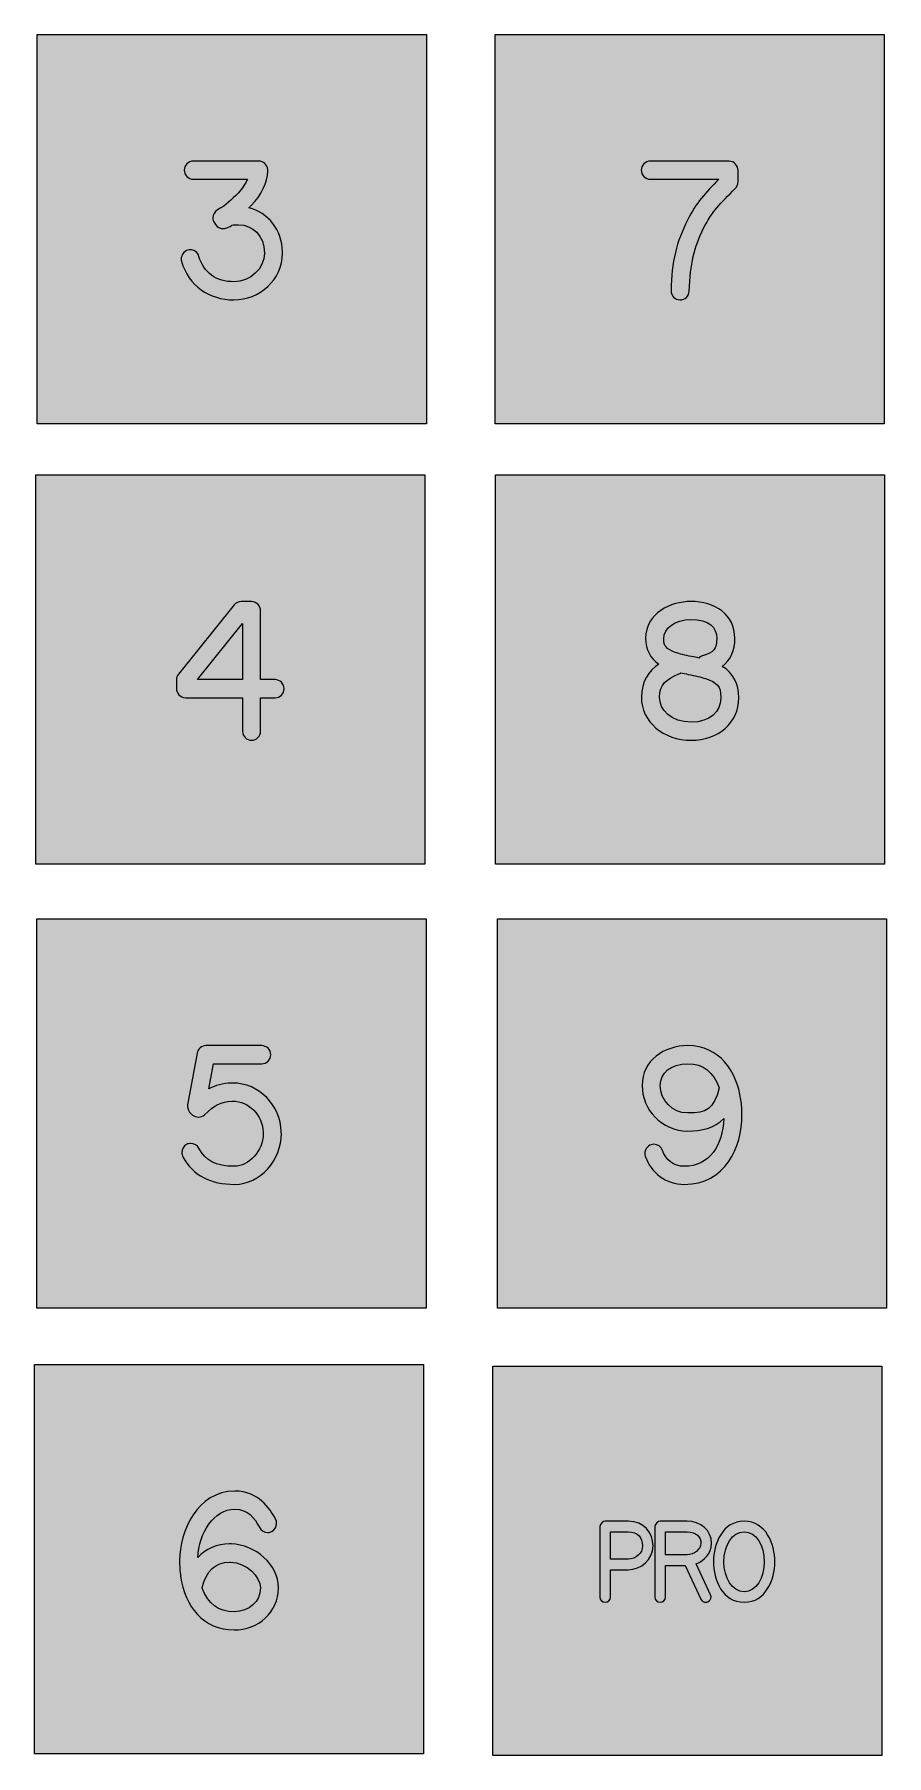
# Model space of a CAD drawing. Header units: inches. Extents: x 0.14 to 5.07, y -3.92 to -0.1.
# Drawn here: x 3.189 to 5.073, y -3.907 to -0.103 of the extents above; entities that cross this region are included whole.
import ezdxf

# ---------------------------------------------------------------- set-up
doc = ezdxf.new("R2010")
doc.units = ezdxf.units.IN
doc.header["$MEASUREMENT"] = 0
doc.layers.add('Layer 1', color=7, linetype='Continuous', lineweight=0)

# ---------------------------------------------------------------- blocks, each defined once
blk = doc.blocks.new('Block_19')
at = {"layer": 'Layer 1'}
blk.add_open_spline([(3.5403, -0.3834), (3.5403, -0.3834), (3.6849, -0.3834), (3.6849, -0.3834), (3.6953, -0.3834), (3.7041, -0.3916), (3.7049, -0.4018), (3.705, -0.4032), (3.705, -0.4045), (3.705, -0.4059), (3.705, -0.4294), (3.6904, -0.4591), (3.6685, -0.4814), (3.6668, -0.4832), (3.6647, -0.4852), (3.6633, -0.4867), (3.7066, -0.4971), (3.7362, -0.5355), (3.7376, -0.5841), (3.7376, -0.5851), (3.7376, -0.586), (3.7376, -0.587), (3.7376, -0.646), (3.6861, -0.69), (3.6303, -0.69), (3.5758, -0.69), (3.5295, -0.6591), (3.5144, -0.6047), (3.5139, -0.603), (3.5136, -0.6012), (3.5136, -0.5995), (3.5136, -0.5908), (3.5195, -0.5825), (3.5283, -0.5801), (3.53, -0.5796), (3.5318, -0.5794), (3.5335, -0.5794), (3.5422, -0.5794), (3.5504, -0.5852), (3.5529, -0.594), (3.563, -0.6303), (3.5911, -0.65), (3.6303, -0.65), (3.6663, -0.65), (3.6976, -0.6212), (3.6976, -0.5868), (3.6976, -0.5475), (3.6717, -0.524), (3.6403, -0.524), (3.6148, -0.524), (3.6336, -0.5252), (3.6121, -0.5318), (3.6103, -0.5324), (3.6084, -0.5326), (3.6065, -0.5326), (3.6, -0.5326), (3.5934, -0.5295), (3.5896, -0.5238), (3.5896, -0.5238), (3.587, -0.5198), (3.587, -0.5198), (3.5848, -0.5165), (3.5837, -0.5127), (3.5837, -0.5089), (3.5837, -0.5019), (3.5872, -0.495), (3.5937, -0.4913), (3.615, -0.4791), (3.6232, -0.4704), (3.64, -0.4533), (3.6484, -0.4448), (3.6555, -0.4335), (3.66, -0.4234), (3.66, -0.4234), (3.5403, -0.4234), (3.5403, -0.4234), (3.5294, -0.4234), (3.5203, -0.4142), (3.5203, -0.4034), (3.5203, -0.3925), (3.5294, -0.3834), (3.5403, -0.3834)], degree=3, knots=[0, 0, 0, 0, 1, 1, 1, 2, 2, 2, 3, 3, 3, 4, 4, 4, 5, 5, 5, 6, 6, 6, 7, 7, 7, 8, 8, 8, 9, 9, 9, 10, 10, 10, 11, 11, 11, 12, 12, 12, 13, 13, 13, 14, 14, 14, 15, 15, 15, 16, 16, 16, 17, 17, 17, 18, 18, 18, 19, 19, 19, 20, 20, 20, 21, 21, 21, 22, 22, 22, 23, 23, 23, 24, 24, 24, 25, 25, 25, 26, 26, 26, 27, 27, 27, 27], dxfattribs=at)
blk = doc.blocks.new('Block_20')
at = {"layer": 'Layer 1'}
for points, knots in [([(3.7211, -1.5693), (3.7211, -1.5693), (3.6891, -1.5693), (3.6891, -1.5693), (3.6891, -1.5693), (3.6891, -1.6433), (3.6891, -1.6433), (3.6891, -1.6542), (3.68, -1.6633), (3.6691, -1.6633), (3.6582, -1.6633), (3.6491, -1.6542), (3.6491, -1.6433), (3.6491, -1.6433), (3.6491, -1.5693), (3.6491, -1.5693), (3.6491, -1.5693), (3.5231, -1.5693), (3.5231, -1.5693), (3.511, -1.5693), (3.5031, -1.5579), (3.5031, -1.5493), (3.5031, -1.5493), (3.5031, -1.5443), (3.5031, -1.5443), (3.5031, -1.5443), (3.5031, -1.53), (3.5031, -1.53), (3.5031, -1.5254), (3.5049, -1.5207), (3.5075, -1.5174), (3.5075, -1.5174), (3.6308, -1.3641), (3.6308, -1.3641), (3.6346, -1.3594), (3.6405, -1.3566), (3.6464, -1.3566), (3.6464, -1.3566), (3.6614, -1.3566), (3.6614, -1.3566), (3.6614, -1.3566), (3.6691, -1.3566), (3.6691, -1.3566), (3.6812, -1.3566), (3.6891, -1.368), (3.6891, -1.3766), (3.6891, -1.3766), (3.6891, -1.5293), (3.6891, -1.5293), (3.6891, -1.5293), (3.7211, -1.5293), (3.7211, -1.5293), (3.732, -1.5293), (3.7411, -1.5384), (3.7411, -1.5493), (3.7411, -1.5602), (3.732, -1.5693), (3.7211, -1.5693)], [0, 0, 0, 0, 1, 1, 1, 2, 2, 2, 3, 3, 3, 4, 4, 4, 5, 5, 5, 6, 6, 6, 7, 7, 7, 8, 8, 8, 9, 9, 9, 10, 10, 10, 11, 11, 11, 12, 12, 12, 13, 13, 13, 14, 14, 14, 15, 15, 15, 16, 16, 16, 17, 17, 17, 18, 18, 18, 19, 19, 19, 19]), ([(3.6491, -1.4052), (3.6491, -1.4052), (3.5493, -1.5293), (3.5493, -1.5293), (3.5493, -1.5293), (3.6491, -1.5293), (3.6491, -1.5293), (3.6491, -1.5293), (3.6491, -1.4052), (3.6491, -1.4052)], [0, 0, 0, 0, 1, 1, 1, 2, 2, 2, 3, 3, 3, 3])]:
    blk.add_open_spline(points, degree=3, knots=knots, dxfattribs=at)
blk = doc.blocks.new('Block_21')
at = {"layer": 'Layer 1'}
blk.add_open_spline([(3.5348, -2.5542), (3.542, -2.5542), (3.549, -2.5581), (3.5526, -2.5648), (3.5667, -2.5915), (3.5892, -2.6048), (3.6316, -2.6048), (3.6628, -2.6048), (3.695, -2.571), (3.695, -2.5325), (3.695, -2.5317), (3.695, -2.5309), (3.6949, -2.5301), (3.6936, -2.4913), (3.6634, -2.4608), (3.6268, -2.4608), (3.6263, -2.4608), (3.6258, -2.4608), (3.6254, -2.4608), (3.6011, -2.4613), (3.5883, -2.4696), (3.5651, -2.4909), (3.5613, -2.4943), (3.5565, -2.4961), (3.5516, -2.4961), (3.547, -2.4961), (3.5424, -2.4945), (3.5388, -2.4915), (3.5388, -2.4915), (3.5348, -2.4882), (3.5348, -2.4882), (3.53, -2.4842), (3.5276, -2.4779), (3.5276, -2.4723), (3.5276, -2.4713), (3.5277, -2.4702), (3.5279, -2.4692), (3.5279, -2.4692), (3.5486, -2.3546), (3.5486, -2.3546), (3.5503, -2.3447), (3.5597, -2.3381), (3.5683, -2.3381), (3.5683, -2.3381), (3.6916, -2.3381), (3.6916, -2.3381), (3.7025, -2.3381), (3.7116, -2.3472), (3.7116, -2.3581), (3.7116, -2.369), (3.7025, -2.3781), (3.6916, -2.3781), (3.6916, -2.3781), (3.585, -2.3781), (3.585, -2.3781), (3.585, -2.3781), (3.575, -2.4335), (3.575, -2.4335), (3.5893, -2.4258), (3.6058, -2.4212), (3.6245, -2.4208), (3.6253, -2.4208), (3.6261, -2.4208), (3.6269, -2.4208), (3.6867, -2.4208), (3.7329, -2.4702), (3.7349, -2.5288), (3.735, -2.53), (3.735, -2.5312), (3.735, -2.5325), (3.735, -2.5903), (3.6892, -2.6448), (3.6316, -2.6448), (3.5793, -2.6448), (3.5391, -2.6248), (3.5172, -2.5835), (3.5157, -2.5806), (3.515, -2.5774), (3.515, -2.5743), (3.515, -2.5671), (3.5188, -2.56), (3.5256, -2.5565), (3.5285, -2.5549), (3.5316, -2.5542), (3.5348, -2.5542)], degree=3, knots=[0, 0, 0, 0, 1, 1, 1, 2, 2, 2, 3, 3, 3, 4, 4, 4, 5, 5, 5, 6, 6, 6, 7, 7, 7, 8, 8, 8, 9, 9, 9, 10, 10, 10, 11, 11, 11, 12, 12, 12, 13, 13, 13, 14, 14, 14, 15, 15, 15, 16, 16, 16, 17, 17, 17, 18, 18, 18, 19, 19, 19, 20, 20, 20, 21, 21, 21, 22, 22, 22, 23, 23, 23, 24, 24, 24, 25, 25, 25, 26, 26, 26, 27, 27, 27, 28, 28, 28, 28], dxfattribs=at)
blk = doc.blocks.new('Block_22')
at = {"layer": 'Layer 1'}
for points, knots in [([(3.6206, -3.4393), (3.6217, -3.4393), (3.6228, -3.4393), (3.6239, -3.4393), (3.6775, -3.4409), (3.7286, -3.4844), (3.7286, -3.5363), (3.7286, -3.5905), (3.6836, -3.6293), (3.6306, -3.6293), (3.5623, -3.6293), (3.5217, -3.5773), (3.5123, -3.5107), (3.5107, -3.4996), (3.5099, -3.488), (3.5099, -3.476), (3.5099, -3.4115), (3.549, -3.3226), (3.6319, -3.3226), (3.6845, -3.3226), (3.7091, -3.3603), (3.7222, -3.3844), (3.7238, -3.3874), (3.7246, -3.3906), (3.7246, -3.3938), (3.7246, -3.4009), (3.7208, -3.4079), (3.7142, -3.4115), (3.7112, -3.4132), (3.708, -3.4139), (3.7048, -3.4139), (3.6977, -3.4139), (3.6907, -3.4101), (3.6871, -3.4035), (3.6748, -3.381), (3.662, -3.3626), (3.6319, -3.3626), (3.586, -3.3626), (3.5529, -3.4151), (3.5501, -3.4692), (3.5679, -3.4503), (3.5926, -3.4393), (3.6206, -3.4393)], [0, 0, 0, 0, 1, 1, 1, 2, 2, 2, 3, 3, 3, 4, 4, 4, 5, 5, 5, 6, 6, 6, 7, 7, 7, 8, 8, 8, 9, 9, 9, 10, 10, 10, 11, 11, 11, 12, 12, 12, 13, 13, 13, 14, 14, 14, 14]), ([(3.6306, -3.5893), (3.6643, -3.5893), (3.6886, -3.5664), (3.6886, -3.5364), (3.6886, -3.5117), (3.6583, -3.4803), (3.6227, -3.4793), (3.6219, -3.4793), (3.6212, -3.4793), (3.6204, -3.4793), (3.5898, -3.4793), (3.5679, -3.4992), (3.5602, -3.5361), (3.5601, -3.5364), (3.56, -3.5368), (3.5599, -3.5372), (3.5729, -3.5711), (3.5958, -3.5893), (3.6306, -3.5893)], [0, 0, 0, 0, 1, 1, 1, 2, 2, 2, 3, 3, 3, 4, 4, 4, 5, 5, 5, 6, 6, 6, 6])]:
    blk.add_open_spline(points, degree=3, knots=knots, dxfattribs=at)
blk = doc.blocks.new('Block_23')
at = {"layer": 'Layer 1'}
blk.add_open_spline([(4.5507, -0.3834), (4.5507, -0.3834), (4.7247, -0.3834), (4.7247, -0.3834), (4.7368, -0.3834), (4.7447, -0.3948), (4.7447, -0.4034), (4.7447, -0.4034), (4.7447, -0.4107), (4.7447, -0.4107), (4.7447, -0.4107), (4.7447, -0.4294), (4.7447, -0.4294), (4.7447, -0.4348), (4.742, -0.4404), (4.7389, -0.4435), (4.7052, -0.4772), (4.6864, -0.4955), (4.6686, -0.5315), (4.6471, -0.5753), (4.6393, -0.6082), (4.6367, -0.6709), (4.6363, -0.6815), (4.6273, -0.69), (4.6167, -0.69), (4.6164, -0.69), (4.6162, -0.69), (4.6159, -0.69), (4.6053, -0.6896), (4.5967, -0.6806), (4.5967, -0.67), (4.5967, -0.6053), (4.6096, -0.5609), (4.6328, -0.5139), (4.6517, -0.4753), (4.6733, -0.4525), (4.7024, -0.4234), (4.7024, -0.4234), (4.5507, -0.4234), (4.5507, -0.4234), (4.5398, -0.4234), (4.5307, -0.4142), (4.5307, -0.4034), (4.5307, -0.3925), (4.5398, -0.3834), (4.5507, -0.3834)], degree=3, knots=[0, 0, 0, 0, 1, 1, 1, 2, 2, 2, 3, 3, 3, 4, 4, 4, 5, 5, 5, 6, 6, 6, 7, 7, 7, 8, 8, 8, 9, 9, 9, 10, 10, 10, 11, 11, 11, 12, 12, 12, 13, 13, 13, 14, 14, 14, 15, 15, 15, 15], dxfattribs=at)
blk = doc.blocks.new('Block_24')
at = {"layer": 'Layer 1'}
for points, knots in [([(4.7464, -1.5693), (4.7464, -1.6249), (4.7005, -1.6633), (4.641, -1.6633), (4.5801, -1.6633), (4.531, -1.6227), (4.531, -1.568), (4.531, -1.5336), (4.548, -1.5096), (4.5693, -1.4949), (4.5513, -1.4825), (4.5404, -1.4627), (4.5404, -1.4384), (4.5404, -1.3815), (4.5964, -1.3566), (4.6404, -1.3566), (4.6932, -1.3566), (4.7377, -1.3854), (4.7377, -1.438), (4.7377, -1.4635), (4.7287, -1.4856), (4.7099, -1.4999), (4.734, -1.5143), (4.7464, -1.5385), (4.7464, -1.5693)], [0, 0, 0, 0, 1, 1, 1, 2, 2, 2, 3, 3, 3, 4, 4, 4, 5, 5, 5, 6, 6, 6, 7, 7, 7, 8, 8, 8, 8]), ([(4.6663, -1.4767), (4.6909, -1.4698), (4.6977, -1.4619), (4.6977, -1.438), (4.6977, -1.4137), (4.6809, -1.3966), (4.6404, -1.3966), (4.6054, -1.3966), (4.5803, -1.4149), (4.5803, -1.4389), (4.5803, -1.455), (4.586, -1.4614), (4.606, -1.469), (4.6154, -1.4725), (4.6276, -1.4755), (4.6421, -1.4783), (4.6475, -1.4793), (4.6528, -1.4804), (4.6578, -1.4815), (4.6602, -1.4793), (4.6632, -1.4776), (4.6663, -1.4767)], [0, 0, 0, 0, 1, 1, 1, 2, 2, 2, 3, 3, 3, 4, 4, 4, 5, 5, 5, 6, 6, 6, 7, 7, 7, 7]), ([(4.614, -1.5165), (4.5868, -1.5276), (4.571, -1.5393), (4.571, -1.568), (4.571, -1.5959), (4.5966, -1.6233), (4.641, -1.6233), (4.6834, -1.6233), (4.706, -1.5995), (4.7064, -1.5703), (4.7064, -1.5697), (4.7064, -1.569), (4.7064, -1.5683), (4.7064, -1.5434), (4.6994, -1.536), (4.6729, -1.527), (4.6629, -1.5236), (4.65, -1.5206), (4.6346, -1.5176), (4.6289, -1.5165), (4.6235, -1.5154), (4.6182, -1.5141), (4.6169, -1.5151), (4.6154, -1.5159), (4.614, -1.5165)], [0, 0, 0, 0, 1, 1, 1, 2, 2, 2, 3, 3, 3, 4, 4, 4, 5, 5, 5, 6, 6, 6, 7, 7, 7, 8, 8, 8, 8])]:
    blk.add_open_spline(points, degree=3, knots=knots, dxfattribs=at)
blk = doc.blocks.new('Block_25')
at = {"layer": 'Layer 1'}
for points, knots in [([(4.6333, -2.5268), (4.5754, -2.5268), (4.5326, -2.4793), (4.5326, -2.4261), (4.5326, -2.3708), (4.5809, -2.3381), (4.634, -2.3381), (4.7027, -2.3381), (4.7418, -2.3936), (4.751, -2.4579), (4.7525, -2.4687), (4.7533, -2.48), (4.7533, -2.4915), (4.7533, -2.5628), (4.7165, -2.6448), (4.6259, -2.6448), (4.5848, -2.6448), (4.5515, -2.6181), (4.5397, -2.5824), (4.539, -2.5804), (4.5387, -2.5783), (4.5387, -2.5763), (4.5387, -2.5679), (4.544, -2.5599), (4.5523, -2.5571), (4.5544, -2.5565), (4.5565, -2.5562), (4.5585, -2.5562), (4.5669, -2.5562), (4.5749, -2.5615), (4.5776, -2.5698), (4.5844, -2.5901), (4.6027, -2.6048), (4.6259, -2.6048), (4.6823, -2.6048), (4.7105, -2.5581), (4.7131, -2.4993), (4.6925, -2.5209), (4.6645, -2.5268), (4.6333, -2.5268)], [0, 0, 0, 0, 1, 1, 1, 2, 2, 2, 3, 3, 3, 4, 4, 4, 5, 5, 5, 6, 6, 6, 7, 7, 7, 8, 8, 8, 9, 9, 9, 10, 10, 10, 11, 11, 11, 12, 12, 12, 13, 13, 13, 13]), ([(4.634, -2.3781), (4.595, -2.3781), (4.5726, -2.3987), (4.5726, -2.4261), (4.5726, -2.4582), (4.5984, -2.4868), (4.6333, -2.4868), (4.6761, -2.4868), (4.6903, -2.4795), (4.7032, -2.4311), (4.6903, -2.3971), (4.6676, -2.3781), (4.634, -2.3781)], [0, 0, 0, 0, 1, 1, 1, 2, 2, 2, 3, 3, 3, 4, 4, 4, 4])]:
    blk.add_open_spline(points, degree=3, knots=knots, dxfattribs=at)
blk = doc.blocks.new('Block_27')
at = {"layer": 'Layer 1'}
for points, knots in [([(4.4627, -3.5565), (4.4627, -3.5629), (4.4574, -3.5682), (4.451, -3.5682), (4.4446, -3.5682), (4.4393, -3.5629), (4.4393, -3.5565), (4.4393, -3.5565), (4.4393, -3.4845), (4.4393, -3.4845), (4.4393, -3.4845), (4.4393, -3.4009), (4.4393, -3.4009), (4.4393, -3.3938), (4.446, -3.3892), (4.451, -3.3892), (4.451, -3.3892), (4.5015, -3.3892), (4.5015, -3.3892), (4.5368, -3.3892), (4.5567, -3.4145), (4.5567, -3.4437), (4.5567, -3.4743), (4.5304, -3.4962), (4.5015, -3.4962), (4.5015, -3.4962), (4.4627, -3.4962), (4.4627, -3.4962), (4.4627, -3.4962), (4.4627, -3.5565), (4.4627, -3.5565)], [0, 0, 0, 0, 1, 1, 1, 2, 2, 2, 3, 3, 3, 4, 4, 4, 5, 5, 5, 6, 6, 6, 7, 7, 7, 8, 8, 8, 9, 9, 9, 10, 10, 10, 10]), ([(4.5015, -3.4728), (4.5193, -3.4728), (4.5334, -3.4597), (4.5334, -3.4437), (4.5334, -3.4254), (4.5238, -3.4125), (4.5015, -3.4125), (4.5015, -3.4125), (4.4627, -3.4125), (4.4627, -3.4125), (4.4627, -3.4125), (4.4627, -3.4728), (4.4627, -3.4728), (4.4627, -3.4728), (4.5015, -3.4728), (4.5015, -3.4728)], [0, 0, 0, 0, 1, 1, 1, 2, 2, 2, 3, 3, 3, 4, 4, 4, 5, 5, 5, 5]), ([(4.5842, -3.5565), (4.5842, -3.5629), (4.5789, -3.5682), (4.5725, -3.5682), (4.5662, -3.5682), (4.5609, -3.5629), (4.5609, -3.5565), (4.5609, -3.5565), (4.5609, -3.4752), (4.5609, -3.4752), (4.5609, -3.4752), (4.5609, -3.4009), (4.5609, -3.4009), (4.5609, -3.3938), (4.5675, -3.3892), (4.5725, -3.3892), (4.5725, -3.3892), (4.632, -3.3892), (4.632, -3.3892), (4.6618, -3.3892), (4.6861, -3.4088), (4.6861, -3.4382), (4.6861, -3.4607), (4.6699, -3.4762), (4.652, -3.483), (4.652, -3.483), (4.6838, -3.5516), (4.6838, -3.5516), (4.6845, -3.5531), (4.6849, -3.5548), (4.6849, -3.5564), (4.6849, -3.5608), (4.6823, -3.5651), (4.6781, -3.5671), (4.6766, -3.5678), (4.6749, -3.5682), (4.6733, -3.5682), (4.6689, -3.5682), (4.6646, -3.5656), (4.6626, -3.5614), (4.6626, -3.5614), (4.6281, -3.4869), (4.6281, -3.4869), (4.6281, -3.4869), (4.5842, -3.4869), (4.5842, -3.4869), (4.5842, -3.4869), (4.5842, -3.5565), (4.5842, -3.5565)], [0, 0, 0, 0, 1, 1, 1, 2, 2, 2, 3, 3, 3, 4, 4, 4, 5, 5, 5, 6, 6, 6, 7, 7, 7, 8, 8, 8, 9, 9, 9, 10, 10, 10, 11, 11, 11, 12, 12, 12, 13, 13, 13, 14, 14, 14, 15, 15, 15, 16, 16, 16, 16]), ([(4.632, -3.4635), (4.6467, -3.4635), (4.6627, -3.4513), (4.6627, -3.4382), (4.6627, -3.4236), (4.652, -3.4125), (4.632, -3.4125), (4.632, -3.4125), (4.5842, -3.4125), (4.5842, -3.4125), (4.5842, -3.4125), (4.5842, -3.4635), (4.5842, -3.4635), (4.5842, -3.4635), (4.632, -3.4635), (4.632, -3.4635)], [0, 0, 0, 0, 1, 1, 1, 2, 2, 2, 3, 3, 3, 4, 4, 4, 5, 5, 5, 5]), ([(4.826, -3.4787), (4.826, -3.5179), (4.8061, -3.5682), (4.7583, -3.5682), (4.7103, -3.5682), (4.6902, -3.5182), (4.6902, -3.4787), (4.6902, -3.4392), (4.7105, -3.389), (4.7584, -3.389), (4.8063, -3.389), (4.826, -3.4395), (4.826, -3.4787)], [0, 0, 0, 0, 1, 1, 1, 2, 2, 2, 3, 3, 3, 4, 4, 4, 4]), ([(4.7135, -3.4787), (4.7135, -3.5143), (4.7311, -3.5448), (4.7583, -3.5448), (4.7852, -3.5448), (4.8026, -3.5142), (4.8026, -3.4787), (4.8026, -3.4431), (4.7853, -3.4123), (4.7584, -3.4123), (4.7313, -3.4123), (4.7135, -3.4431), (4.7135, -3.4787)], [0, 0, 0, 0, 1, 1, 1, 2, 2, 2, 3, 3, 3, 4, 4, 4, 4])]:
    blk.add_open_spline(points, degree=3, knots=knots, dxfattribs=at)
blk = doc.blocks.new('Block_26')
at = {"layer": 'Layer 1'}
blk.add_blockref('Block_27', (0, 0), dxfattribs=at)

msp = doc.modelspace()

# ---------------------------------------------------------------- hatches: boundary and pattern name
at = {"layer": 'Layer 1', "true_color": 0x000000, "transparency": 33554687}
h = msp.add_hatch(color=18, dxfattribs=at)
h.dxf.hatch_style = 2
h.paths.add_polyline_path([(4.0557, -0.9637), (3.1954, -0.9637), (3.1954, -0.1034), (4.0557, -0.1034)])
h = msp.add_hatch(color=18, dxfattribs=at)
h.dxf.hatch_style = 2
h.paths.add_polyline_path([(5.0678, -0.9637), (4.2075, -0.9637), (4.2075, -0.1034), (5.0678, -0.1034)])
h = msp.add_hatch(color=18, dxfattribs=at)
h.dxf.hatch_style = 2
h.paths.add_polyline_path([(4.0522, -1.937), (3.1919, -1.937), (3.1919, -1.0766), (4.0522, -1.0766)])
h = msp.add_hatch(color=18, dxfattribs=at)
h.dxf.hatch_style = 2
h.paths.add_polyline_path([(5.0688, -1.937), (4.2085, -1.937), (4.2085, -1.0767), (5.0688, -1.0767)])
h = msp.add_hatch(color=18, dxfattribs=at)
h.dxf.hatch_style = 2
h.paths.add_polyline_path([(4.0551, -2.9185), (3.1948, -2.9185), (3.1948, -2.0581), (4.0551, -2.0581)])
h = msp.add_hatch(color=18, dxfattribs=at)
h.dxf.hatch_style = 2
h.paths.add_polyline_path([(5.0731, -2.9185), (4.2128, -2.9185), (4.2128, -2.0581), (5.0731, -2.0581)])
h = msp.add_hatch(color=18, dxfattribs=at)
h.dxf.hatch_style = 2
h.paths.add_polyline_path([(4.0494, -3.903), (3.1891, -3.903), (3.1891, -3.0427), (4.0494, -3.0427)])
h = msp.add_hatch(color=18, dxfattribs=at)
h.dxf.hatch_style = 2
h.paths.add_polyline_path([(5.0628, -3.907), (4.2025, -3.907), (4.2025, -3.0467), (5.0628, -3.0467)])

# ---------------------------------------------------------------- linework, layer by layer
at = {"layer": 'Layer 1', "color": 7, "lineweight": 0, "true_color": 0xffffff}
for points in [[(4.0557, -0.9637), (3.1954, -0.9637), (3.1954, -0.1034), (4.0557, -0.1034)], [(5.0678, -0.9637), (4.2075, -0.9637), (4.2075, -0.1034), (5.0678, -0.1034)], [(4.0522, -1.937), (3.1919, -1.937), (3.1919, -1.0766), (4.0522, -1.0766)], [(5.0688, -1.937), (4.2085, -1.937), (4.2085, -1.0767), (5.0688, -1.0767)], [(4.0551, -2.9185), (3.1948, -2.9185), (3.1948, -2.0581), (4.0551, -2.0581)], [(5.0731, -2.9185), (4.2128, -2.9185), (4.2128, -2.0581), (5.0731, -2.0581)], [(4.0494, -3.903), (3.1891, -3.903), (3.1891, -3.0427), (4.0494, -3.0427)], [(5.0628, -3.907), (4.2025, -3.907), (4.2025, -3.0467), (5.0628, -3.0467)]]:
    msp.add_lwpolyline(points, close=True, dxfattribs=at)

# ---------------------------------------------------------------- block references
at = {"layer": 'Layer 1'}
for name in ['Block_19', 'Block_23', 'Block_20', 'Block_24', 'Block_21', 'Block_25', 'Block_22', 'Block_26']:
    msp.add_blockref(name, (0, 0), dxfattribs=at)

doc.saveas('drawing.dxf')
